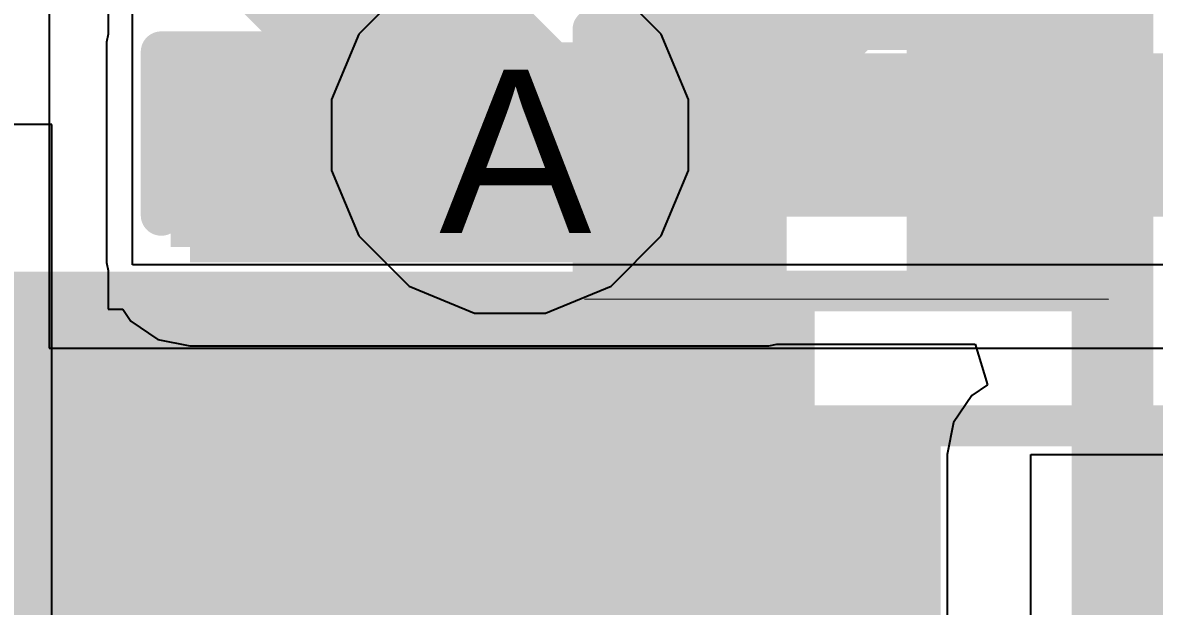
# Model space of a CAD drawing. Header units: inches. Extents: x 0 to 5271, y 0 to 5417.
# Drawn here: x 4.998 to 8.512, y 59.015 to 60.829 of the extents above; entities that cross this region are included whole.
import ezdxf

# ---------------------------------------------------------------- set-up
doc = ezdxf.new("R2010")
doc.units = ezdxf.units.IN
for name, color, linetype in [('Bottom Layer', 5, 'Continuous'), ('Bottom Overlay', 54, 'Continuous'), ('Bottom Paste', 16, 'Continuous'), ('Bottom Solder', 6, 'Continuous'), ('Drill Drawing', 1, 'Continuous'), ('L2_GND1', 16, 'Continuous'), ('L3_SIG1', 76, 'Continuous'), ('L4_PWR', 90, 'Continuous'), ('L5_GND2', 156, 'Continuous'), ('L6_SIG2', 130, 'Continuous'), ('L7_GND3', 216, 'Continuous'), ('Top Layer', 1, 'Continuous'), ('Top Overlay', 2, 'Continuous'), ('Top Paste', 8, 'Continuous'), ('Top Solder', 216, 'Continuous'), ('Via Holes', 16, 'Continuous')]:
    doc.layers.add(name, color=color, linetype=linetype)
doc.styles.add('Arial', font='', dxfattribs={"height": 0.2})
doc.styles.get('Arial').set_extended_font_data('Arial')

# ---------------------------------------------------------------- blocks, each defined once
blk = doc.blocks.new('R___0603_29')
at = {"layer": 'Top Layer'}
for points in [[(-0.381, 0.4445), (-0.381, -0.4445), (-1.143, -0.4445), (-1.143, 0.4445)], [(1.143, 0.4445), (1.143, -0.4445), (0.381, -0.4445), (0.381, 0.4445)]]:
    blk.add_hatch(color=1, dxfattribs=at).paths.add_polyline_path(points)
at = {"layer": 'Top Paste'}
for points in [[(-0.381, 0.4445), (-0.381, -0.4445), (-1.143, -0.4445), (-1.143, 0.4445)], [(1.143, 0.4445), (1.143, -0.4445), (0.381, -0.4445), (0.381, 0.4445)]]:
    blk.add_hatch(color=8, dxfattribs=at).paths.add_polyline_path(points)
at = {"layer": 'Top Solder'}
for points in [[(-0.2794, 0.5461), (-0.2794, -0.5461), (-1.2446, -0.5461), (-1.2446, 0.5461)], [(1.2446, 0.5461), (1.2446, -0.5461), (0.2794, -0.5461), (0.2794, 0.5461)]]:
    blk.add_hatch(color=216, dxfattribs=at).paths.add_polyline_path(points)
at = {"layer": 'Top Overlay'}
for points in [[(-1.2192, 0.5334, 0.127, 0.127, 0), (-1.2192, -0.5334, 0.127, 0.127, 0)], [(1.2192, 0.5334, 0.127, 0.127, 0), (-1.2192, 0.5334, 0.127, 0.127, 0)], [(1.2192, 0.5334, 0.127, 0.127, 0), (1.2192, -0.5334, 0.127, 0.127, 0)], [(1.2192, -0.5334, 0.127, 0.127, 0), (-1.2192, -0.5334, 0.127, 0.127, 0)]]:
    blk.add_lwpolyline(points, format="xyseb", dxfattribs=at)
for points in [[(-1.251, 0.5334, 0.0635, 0.0635, 1), (-1.1874, 0.5334, 0.0635, 0.0635, 1)], [(-1.251, 0.5334, 0.0635, 0.0635, 1), (-1.1874, 0.5334, 0.0635, 0.0635, 1)], [(1.1874, 0.5334, 0.0635, 0.0635, 1), (1.251, 0.5334, 0.0635, 0.0635, 1)], [(1.1874, 0.5334, 0.0635, 0.0635, 1), (1.251, 0.5334, 0.0635, 0.0635, 1)], [(-1.251, -0.5334, 0.0635, 0.0635, 1), (-1.1874, -0.5334, 0.0635, 0.0635, 1)], [(-1.251, -0.5334, 0.0635, 0.0635, 1), (-1.1874, -0.5334, 0.0635, 0.0635, 1)], [(1.1874, -0.5334, 0.0635, 0.0635, 1), (1.251, -0.5334, 0.0635, 0.0635, 1)], [(1.1874, -0.5334, 0.0635, 0.0635, 1), (1.251, -0.5334, 0.0635, 0.0635, 1)]]:
    blk.add_lwpolyline(points, format="xyseb", close=True, dxfattribs=at)
blk = doc.blocks.new('C___0402_95')
at = {"layer": 'Top Layer'}
for points in [[(-0.6985, -0.3175), (-0.6985, 0.3175), (-0.2413, 0.3175), (-0.2413, -0.3175)], [(0.2413, -0.3175), (0.2413, 0.3175), (0.6985, 0.3175), (0.6985, -0.3175)]]:
    blk.add_hatch(color=1, dxfattribs=at).paths.add_polyline_path(points)
at = {"layer": 'Top Paste'}
for points in [[(-0.6985, -0.3175), (-0.6985, 0.3175), (-0.2413, 0.3175), (-0.2413, -0.3175)], [(0.2413, -0.3175), (0.2413, 0.3175), (0.6985, 0.3175), (0.6985, -0.3175)]]:
    blk.add_hatch(color=8, dxfattribs=at).paths.add_polyline_path(points)
at = {"layer": 'Top Solder'}
for points in [[(-0.7585, -0.3775), (-0.7585, 0.3775), (-0.1813, 0.3775), (-0.1813, -0.3775)], [(0.1813, -0.3775), (0.1813, 0.3775), (0.7585, 0.3775), (0.7585, -0.3775)]]:
    blk.add_hatch(color=216, dxfattribs=at).paths.add_polyline_path(points)
at = {"layer": 'Top Overlay'}
for points in [[(-0.7874, 0.4064, 0.127, 0.127, 0), (-0.7874, -0.4064, 0.127, 0.127, 0)], [(-0.7874, 0.4064, 0.127, 0.127, 0), (-0.2794, 0.4064, 0.127, 0.127, 0)], [(0.2794, 0.4064, 0.127, 0.127, 0), (0.7874, 0.4064, 0.127, 0.127, 0)], [(0.7874, 0.4064, 0.127, 0.127, 0), (0.7874, -0.4064, 0.127, 0.127, 0)], [(-0.7874, -0.4064, 0.127, 0.127, 0), (-0.2794, -0.4064, 0.127, 0.127, 0)], [(0.2794, -0.4064, 0.127, 0.127, 0), (0.7874, -0.4064, 0.127, 0.127, 0)]]:
    blk.add_lwpolyline(points, format="xyseb", dxfattribs=at)
for points in [[(-0.8191, 0.4064, 0.0635, 0.0635, 1), (-0.7556, 0.4064, 0.0635, 0.0635, 1)], [(-0.8191, 0.4064, 0.0635, 0.0635, 1), (-0.7556, 0.4064, 0.0635, 0.0635, 1)], [(-0.3111, 0.4064, 0.0635, 0.0635, 1), (-0.2476, 0.4064, 0.0635, 0.0635, 1)], [(0.2477, 0.4064, 0.0635, 0.0635, 1), (0.3112, 0.4064, 0.0635, 0.0635, 1)], [(0.7557, 0.4064, 0.0635, 0.0635, 1), (0.8192, 0.4064, 0.0635, 0.0635, 1)], [(0.7557, 0.4064, 0.0635, 0.0635, 1), (0.8192, 0.4064, 0.0635, 0.0635, 1)], [(-0.8191, -0.4064, 0.0635, 0.0635, 1), (-0.7556, -0.4064, 0.0635, 0.0635, 1)], [(-0.8191, -0.4064, 0.0635, 0.0635, 1), (-0.7556, -0.4064, 0.0635, 0.0635, 1)], [(-0.3111, -0.4064, 0.0635, 0.0635, 1), (-0.2476, -0.4064, 0.0635, 0.0635, 1)], [(0.2477, -0.4064, 0.0635, 0.0635, 1), (0.3112, -0.4064, 0.0635, 0.0635, 1)], [(0.7557, -0.4064, 0.0635, 0.0635, 1), (0.8192, -0.4064, 0.0635, 0.0635, 1)], [(0.7557, -0.4064, 0.0635, 0.0635, 1), (0.8192, -0.4064, 0.0635, 0.0635, 1)]]:
    blk.add_lwpolyline(points, format="xyseb", close=True, dxfattribs=at)
blk = doc.blocks.new('S______B______0402_179')
at = {"layer": 'Top Layer'}
for points in [[(-0.6985, -0.3175), (-0.6985, 0.3175), (-0.2413, 0.3175), (-0.2413, -0.3175)], [(0.2413, -0.3175), (0.2413, 0.3175), (0.6985, 0.3175), (0.6985, -0.3175)]]:
    blk.add_hatch(color=1, dxfattribs=at).paths.add_polyline_path(points)
at = {"layer": 'Top Paste'}
for points in [[(-0.6985, -0.3175), (-0.6985, 0.3175), (-0.2413, 0.3175), (-0.2413, -0.3175)], [(0.2413, -0.3175), (0.2413, 0.3175), (0.6985, 0.3175), (0.6985, -0.3175)]]:
    blk.add_hatch(color=8, dxfattribs=at).paths.add_polyline_path(points)
at = {"layer": 'Top Solder'}
for points in [[(-0.7535, -0.3725), (-0.7535, 0.3725), (-0.1863, 0.3725), (-0.1863, -0.3725)], [(0.1863, -0.3725), (0.1863, 0.3725), (0.7535, 0.3725), (0.7535, -0.3725)]]:
    blk.add_hatch(color=216, dxfattribs=at).paths.add_polyline_path(points)
at = {"layer": 'Top Overlay'}
for points in [[(-0.7874, 0.4064, 0.127, 0.127, 0), (0.7874, 0.4064, 0.127, 0.127, 0)], [(-0.7874, -0.4064, 0.127, 0.127, 0), (-0.7874, 0.4064, 0.127, 0.127, 0)], [(0.7874, -0.4064, 0.127, 0.127, 0), (0.7874, 0.4064, 0.127, 0.127, 0)], [(-0.7874, -0.4064, 0.127, 0.127, 0), (0.7874, -0.4064, 0.127, 0.127, 0)], [(-0.8128, -0.4318, 0.00323, 0.00323, 0), (0.8128, -0.4318, 0.00323, 0.00323, 0)]]:
    blk.add_lwpolyline(points, format="xyseb", dxfattribs=at)
for points in [[(-0.8192, 0.4064, 0.0635, 0.0635, 1), (-0.7557, 0.4064, 0.0635, 0.0635, 1)], [(-0.8192, 0.4064, 0.0635, 0.0635, 1), (-0.7557, 0.4064, 0.0635, 0.0635, 1)], [(0.7556, 0.4064, 0.0635, 0.0635, 1), (0.8191, 0.4064, 0.0635, 0.0635, 1)], [(0.7556, 0.4064, 0.0635, 0.0635, 1), (0.8191, 0.4064, 0.0635, 0.0635, 1)], [(-0.8192, -0.4064, 0.0635, 0.0635, 1), (-0.7557, -0.4064, 0.0635, 0.0635, 1)], [(-0.8192, -0.4064, 0.0635, 0.0635, 1), (-0.7557, -0.4064, 0.0635, 0.0635, 1)], [(0.7556, -0.4064, 0.0635, 0.0635, 1), (0.8191, -0.4064, 0.0635, 0.0635, 1)], [(0.7556, -0.4064, 0.0635, 0.0635, 1), (0.8191, -0.4064, 0.0635, 0.0635, 1)], [(-0.8136, -0.4318, 0.00161, 0.00161, 1), (-0.812, -0.4318, 0.00161, 0.00161, 1)], [(0.812, -0.4318, 0.00161, 0.00161, 1), (0.8136, -0.4318, 0.00161, 0.00161, 1)]]:
    blk.add_lwpolyline(points, format="xyseb", close=True, dxfattribs=at)
blk = doc.blocks.new('C____E_B_241')
at = {"layer": 'Bottom Layer'}
blk.add_hatch(color=5, dxfattribs=at).paths.add_polyline_path([(5.045, 1.285), (7.835, 1.285), (7.835, -1.285), (5.045, -1.285)])
at = {"layer": 'Bottom Paste'}
blk.add_hatch(color=16, dxfattribs=at).paths.add_polyline_path([(5.045, 1.285), (7.835, 1.285), (7.835, -1.285), (5.045, -1.285)])
at = {"layer": 'Bottom Solder'}
blk.add_hatch(color=6, dxfattribs=at).paths.add_polyline_path([(4.9434, 1.3866), (7.9366, 1.3866), (7.9366, -1.3866), (4.9434, -1.3866)])
at = {"layer": 'Bottom Overlay'}
blk.add_lwpolyline([(7.03, 2.3114, 0.254, 0.254, 0), (-0.3868, 2.3114, 0.254, 0.254, 0)], format="xyseb", dxfattribs=at)

msp = doc.modelspace()

# ---------------------------------------------------------------- hatches: boundary and pattern name
at = {"layer": 'Bottom Layer'}
h = msp.add_hatch(color=5, dxfattribs=at)
edge = h.paths.add_edge_path()
edge.add_arc((6.5115, 60.4795), 0.3, 0, 360)
at = {"layer": 'L2_GND1'}
h = msp.add_hatch(color=16, dxfattribs=at)
edge = h.paths.add_edge_path()
edge.add_arc((6.5115, 60.4795), 0.3, 0, 360)
at = {"layer": 'L3_SIG1'}
h = msp.add_hatch(color=76, dxfattribs=at)
edge = h.paths.add_edge_path()
edge.add_arc((6.5115, 60.4795), 0.3, 0, 360)
at = {"layer": 'L4_PWR'}
h = msp.add_hatch(color=90, dxfattribs=at)
edge = h.paths.add_edge_path()
edge.add_arc((6.5115, 60.4795), 0.3, 0, 360)
at = {"layer": 'L5_GND2'}
h = msp.add_hatch(color=156, dxfattribs=at)
edge = h.paths.add_edge_path()
edge.add_arc((6.5115, 60.4795), 0.3, 0, 360)
at = {"layer": 'L6_SIG2'}
h = msp.add_hatch(color=130, dxfattribs=at)
edge = h.paths.add_edge_path()
edge.add_arc((6.5115, 60.4795), 0.3, 0, 360)
at = {"layer": 'L7_GND3'}
h = msp.add_hatch(color=216, dxfattribs=at)
edge = h.paths.add_edge_path()
edge.add_arc((6.5115, 60.4795), 0.3, 0, 360)
at = {"layer": 'Top Layer'}
msp.add_hatch(color=1, dxfattribs=at).paths.add_polyline_path([(5.5173, 60.0837), (7.3152, 60.0837), (7.3152, 60.7677), (5.5173, 60.7677)])
h = msp.add_hatch(color=1, dxfattribs=at)
edge = h.paths.add_edge_path()
edge.add_arc((6.5115, 60.4795), 0.3, 0, 360)
at = {"layer": 'Via Holes'}
h = msp.add_hatch(color=7, dxfattribs=at)
edge = h.paths.add_edge_path()
edge.add_arc((6.5115, 60.4795), 0.15, 0, 360)

# ---------------------------------------------------------------- linework, layer by layer
at = {"layer": 'Bottom Layer'}
for p, q in [((6.1977, 60.9491), (6.0418, 60.7933)), ((6.9811, 60.7933), (6.8253, 60.9491)), ((6.0418, 60.7933), (5.9575, 60.5897)), ((7.0655, 60.5897), (6.9811, 60.7933)), ((5.9575, 60.5897), (5.9575, 60.3693)), ((7.0655, 60.3693), (7.0655, 60.5897)), ((5.9575, 60.3693), (6.0418, 60.1657)), ((6.9811, 60.1657), (7.0655, 60.3693)), ((6.0418, 60.1657), (6.1977, 60.0098)), ((6.8253, 60.0098), (6.9811, 60.1657)), ((6.1977, 60.0098), (6.4013, 59.9255)), ((6.6217, 59.9255), (6.8253, 60.0098)), ((6.4013, 59.9255), (6.6217, 59.9255))]:
    msp.add_line(p, q, dxfattribs=at)
at = {"layer": 'L2_GND1'}
for p, q in [((6.1977, 60.9491), (6.0418, 60.7933)), ((6.9811, 60.7933), (6.8711, 60.9034)), ((6.0418, 60.7933), (5.9575, 60.5897)), ((7.0655, 60.5897), (6.9811, 60.7933)), ((5.9575, 60.5897), (5.9575, 60.3693)), ((7.0655, 60.3693), (7.0655, 60.5897)), ((5.9575, 60.3693), (6.0418, 60.1657)), ((6.9811, 60.1657), (7.0655, 60.3693)), ((6.0418, 60.1657), (6.1977, 60.0098)), ((6.8253, 60.0098), (6.9811, 60.1657)), ((6.1977, 60.0098), (6.4013, 59.9255)), ((6.6217, 59.9255), (6.8253, 60.0098)), ((6.4013, 59.9255), (6.6217, 59.9255))]:
    msp.add_line(p, q, dxfattribs=at)
at = {"layer": 'L3_SIG1'}
msp.add_lwpolyline([(5.5626, 61.4284, 0.635, 0.635, 0), (6.5115, 60.4795, 0.635, 0.635, 0)], format="xyseb", dxfattribs=at)
msp.add_lwpolyline([(6.3527, 60.4795, 0.3175, 0.3175, 1), (6.6702, 60.4795, 0.3175, 0.3175, 1)], format="xyseb", close=True, dxfattribs=at)
at = {"layer": 'L4_PWR'}
for p, q in [((5.08, 63.8556), (5.08, 59.817)), ((5.339, 60.076), (5.339, 63.8556)), ((8.5598, 60.076), (5.339, 60.076)), ((5.08, 59.817), (8.5598, 59.817))]:
    msp.add_line(p, q, dxfattribs=at)
msp.add_lwpolyline([(6.5115, 60.4795, 0.508, 0.508, 0), (9.5756, 60.4795, 0.508, 0.508, 0)], format="xyseb", dxfattribs=at)
msp.add_lwpolyline([(6.3845, 60.4795, 0.254, 0.254, 1), (6.6385, 60.4795, 0.254, 0.254, 1)], format="xyseb", close=True, dxfattribs=at)
at = {"layer": 'L5_GND2'}
for p, q in [((6.1977, 60.9491), (6.0418, 60.7933)), ((6.9811, 60.7933), (6.8253, 60.9491)), ((6.0418, 60.7933), (5.9575, 60.5897)), ((7.0655, 60.5897), (6.9811, 60.7933)), ((5.9575, 60.5897), (5.9575, 60.3693)), ((7.0655, 60.3693), (7.0655, 60.5897)), ((5.9575, 60.3693), (6.0418, 60.1657)), ((6.9811, 60.1657), (7.0655, 60.3693)), ((6.0418, 60.1657), (6.1977, 60.0098)), ((6.8253, 60.0098), (6.9811, 60.1657)), ((6.1977, 60.0098), (6.4013, 59.9255)), ((6.6217, 59.9255), (6.8253, 60.0098)), ((6.4013, 59.9255), (6.6217, 59.9255))]:
    msp.add_line(p, q, dxfattribs=at)
at = {"layer": 'L6_SIG2'}
for p, q in [((6.1977, 60.9491), (6.0418, 60.7933)), ((6.9811, 60.7933), (6.8253, 60.9491)), ((6.0418, 60.7933), (5.9575, 60.5897)), ((7.0655, 60.5897), (6.9811, 60.7933)), ((5.9575, 60.5897), (5.9575, 60.3693)), ((7.0655, 60.3693), (7.0655, 60.5897)), ((5.9575, 60.3693), (6.0418, 60.1657)), ((6.9811, 60.1657), (7.0655, 60.3693)), ((6.0418, 60.1657), (6.1977, 60.0098)), ((6.8253, 60.0098), (6.9811, 60.1657)), ((6.1977, 60.0098), (6.4013, 59.9255)), ((6.6217, 59.9255), (6.8253, 60.0098)), ((6.4013, 59.9255), (6.6217, 59.9255))]:
    msp.add_line(p, q, dxfattribs=at)
at = {"layer": 'L7_GND3'}
for p, q in [((6.1977, 60.9491), (6.0418, 60.7933)), ((6.9811, 60.7933), (6.8253, 60.9491)), ((6.0418, 60.7933), (5.9575, 60.5897)), ((7.0655, 60.5897), (6.9811, 60.7933)), ((5.9575, 60.5897), (5.9575, 60.3693)), ((7.0655, 60.3693), (7.0655, 60.5897)), ((5.9575, 60.3693), (6.0418, 60.1657)), ((6.9811, 60.1657), (7.0655, 60.3693)), ((6.0418, 60.1657), (6.1977, 60.0098)), ((6.8253, 60.0098), (6.9811, 60.1657)), ((6.1977, 60.0098), (6.4013, 59.9255)), ((6.6217, 59.9255), (6.8253, 60.0098)), ((6.4013, 59.9255), (6.6217, 59.9255))]:
    msp.add_line(p, q, dxfattribs=at)
at = {"layer": 'Top Layer'}
for p, q in [((5.2633, 60.903), (5.2633, 60.7927)), ((5.2633, 60.7927), (5.2583, 60.7677)), ((5.2583, 60.7677), (5.2583, 60.0837)), ((5.0891, 60.5125), (2.9811, 60.5125)), ((5.0891, 57.9045), (5.0891, 60.5125)), ((5.2583, 60.0837), (5.2633, 60.0587)), ((5.2633, 60.0587), (5.2633, 59.9378)), ((5.2633, 59.9378), (5.3093, 59.9378)), ((5.3093, 59.9378), (5.3342, 59.9006)), ((5.3342, 59.9006), (5.4182, 59.8444)), ((5.4182, 59.8444), (5.5173, 59.8247)), ((5.5173, 59.8247), (7.3152, 59.8247)), ((7.3152, 59.8247), (7.3402, 59.8297)), ((7.3402, 59.8297), (7.9554, 59.8297)), ((7.9554, 59.8297), (7.9939, 59.7027)), ((7.9939, 59.7027), (7.9449, 59.6699)), ((7.9449, 59.6699), (7.8887, 59.5859)), ((7.8887, 59.5859), (7.869, 59.4868)), ((7.869, 59.4868), (7.869, 58.4693)), ((8.128, 57.3263), (8.128, 59.4868)), ((8.128, 59.4868), (10.2106, 59.4868))]:
    msp.add_line(p, q, dxfattribs=at)
for points in [[(7.0737, 60.4108, 0.3048, 0.3048, 0), (8.0264, 61.3635, 0.3048, 0.3048, 0)], [(6.4939, 60.4619, 0.508, 0.508, 0), (6.5115, 60.4795, 0.508, 0.508, 0)], [(6.5115, 60.4795, 0.508, 0.508, 0), (6.5291, 60.4619, 0.508, 0.508, 0)], [(5.8348, 60.4204, 0.508, 0.508, 0), (5.8602, 60.4458, 0.508, 0.508, 0)], [(5.8602, 60.4458, 0.508, 0.508, 0), (6.3339, 60.4458, 0.508, 0.508, 0)], [(6.3339, 60.4458, 0.508, 0.508, 0), (6.35, 60.4619, 0.508, 0.508, 0)], [(6.35, 60.4619, 0.508, 0.508, 0), (6.4939, 60.4619, 0.508, 0.508, 0)], [(6.5291, 60.4619, 0.508, 0.508, 0), (7.0612, 60.4619, 0.508, 0.508, 0)], [(7.0612, 60.4266, 0.508, 0.508, 0), (7.0612, 60.4619, 0.508, 0.508, 0)], [(8.0264, 60.4012, 0.254, 0.254, 0), (8.642, 60.4012, 0.254, 0.254, 0)], [(5.827, 56.6778, 0.4572, 0.4572, 0), (5.827, 59.4728, 0.4572, 0.4572, 0)], [(5.827, 59.4728, 0.3048, 0.3048, 0), (5.8348, 59.4806, 0.3048, 0.3048, 0)]]:
    msp.add_lwpolyline(points, format="xyseb", dxfattribs=at)
for points in [[(6.3845, 60.4795, 0.254, 0.254, 1), (6.6385, 60.4795, 0.254, 0.254, 1)], [(6.3845, 60.4795, 0.254, 0.254, 1), (6.6385, 60.4795, 0.254, 0.254, 1)], [(5.7332, 60.4458, 0.254, 0.254, 1), (5.9872, 60.4458, 0.254, 0.254, 1)], [(5.7332, 60.4458, 0.254, 0.254, 1), (5.9872, 60.4458, 0.254, 0.254, 1)], [(6.2069, 60.4458, 0.254, 0.254, 1), (6.4609, 60.4458, 0.254, 0.254, 1)], [(6.2069, 60.4458, 0.254, 0.254, 1), (6.4609, 60.4458, 0.254, 0.254, 1)], [(6.223, 60.4619, 0.254, 0.254, 1), (6.477, 60.4619, 0.254, 0.254, 1)], [(6.223, 60.4619, 0.254, 0.254, 1), (6.477, 60.4619, 0.254, 0.254, 1)], [(6.3669, 60.4619, 0.254, 0.254, 1), (6.6209, 60.4619, 0.254, 0.254, 1)], [(6.3669, 60.4619, 0.254, 0.254, 1), (6.6209, 60.4619, 0.254, 0.254, 1)], [(6.4021, 60.4619, 0.254, 0.254, 1), (6.6561, 60.4619, 0.254, 0.254, 1)], [(6.4021, 60.4619, 0.254, 0.254, 1), (6.6561, 60.4619, 0.254, 0.254, 1)], [(6.9342, 60.4619, 0.254, 0.254, 1), (7.1882, 60.4619, 0.254, 0.254, 1)], [(6.9342, 60.4619, 0.254, 0.254, 1), (7.1882, 60.4619, 0.254, 0.254, 1)], [(5.7078, 60.4204, 0.254, 0.254, 1), (5.9618, 60.4204, 0.254, 0.254, 1)], [(6.9342, 60.4266, 0.254, 0.254, 1), (7.1882, 60.4266, 0.254, 0.254, 1)], [(6.9975, 60.4108, 0.1524, 0.1524, 1), (7.1499, 60.4108, 0.1524, 0.1524, 1)], [(7.9629, 60.4012, 0.127, 0.127, 1), (8.0899, 60.4012, 0.127, 0.127, 1)], [(5.7127, 59.4728, 0.2286, 0.2286, 1), (5.9413, 59.4728, 0.2286, 0.2286, 1)], [(5.7586, 59.4806, 0.1524, 0.1524, 1), (5.911, 59.4806, 0.1524, 0.1524, 1)], [(5.7508, 59.4728, 0.1524, 0.1524, 1), (5.9032, 59.4728, 0.1524, 0.1524, 1)]]:
    msp.add_lwpolyline(points, format="xyseb", close=True, dxfattribs=at)

# ---------------------------------------------------------------- block references
for name, p, rotation in [('C____E_B_241', (6.0706, 64.9986), 270), ('C___0402_95', (5.8348, 59.9505), 90), ('R___0603_29', (8.128, 59.0423), 180)]:
    msp.add_blockref(name, p, dxfattribs=dict(rotation=rotation))
msp.add_blockref('S______B______0402_179', (7.5565, 60.4012))

# ---------------------------------------------------------------- texts
at = {"layer": 'Drill Drawing', "style": 'Arial'}
msp.add_text('A', height=0.508, dxfattribs=at).set_placement((6.2914, 60.1748))

doc.saveas('drawing.dxf')
